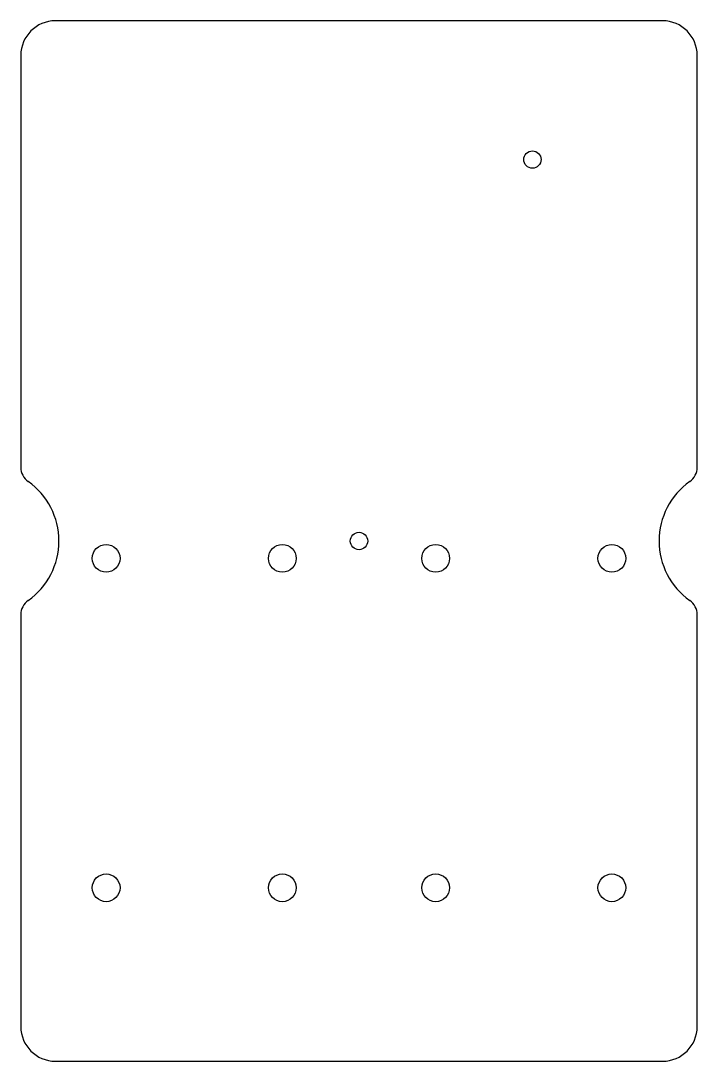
# Model space of a CAD drawing. Header units: millimetres. Extents: x -19.5 to 19.5, y -30 to 30.
import ezdxf

# ---------------------------------------------------------------- set-up
doc = ezdxf.new("R2010")
doc.units = ezdxf.units.MM

msp = doc.modelspace()

# ---------------------------------------------------------------- linework, layer by layer
at = {"color": 7, "linetype": 'Continuous', "lineweight": 25}
for p, q in [((17.5, 30), (-17.5, 30)), ((-19.5, 28), (-19.5, 4.247)), ((19.5, 4.247), (19.5, 28)), ((-19.5, -4.247), (-19.5, -28)), ((19.5, -28), (19.5, -4.247)), ((-17.5, -30), (17.5, -30))]:
    msp.add_line(p, q, dxfattribs=at)
for centre, radius in [((10, 22), 0.5), ((0, 0), 0.5), ((-14.58, -1), 0.8), ((-4.42, -1), 0.8), ((4.42, -1), 0.8), ((14.58, -1), 0.8), ((-14.58, -20), 0.8), ((-4.42, -20), 0.8), ((4.42, -20), 0.8), ((14.58, -20), 0.8)]:
    msp.add_circle(centre, radius, dxfattribs=at)
for centre, radius, start, end in [((-17.5, 28), 2, 90, 180), ((17.5, 28), 2, 0, 90), ((-18.5, 4.247), 1, 180, 234.76558), ((18.5, 4.247), 1, 305.23442, 0), ((-21.5, 0), 4.2, 305.23442, 54.76558), ((21.5, 0), 4.2, 125.23442, 234.76558), ((-18.5, -4.247), 1, 125.23442, 180), ((18.5, -4.247), 1, 0, 54.76558), ((-17.5, -28), 2, 180, 270), ((17.5, -28), 2, 270, 0)]:
    msp.add_arc(centre, radius, start, end, dxfattribs=at)

doc.saveas('drawing.dxf')
